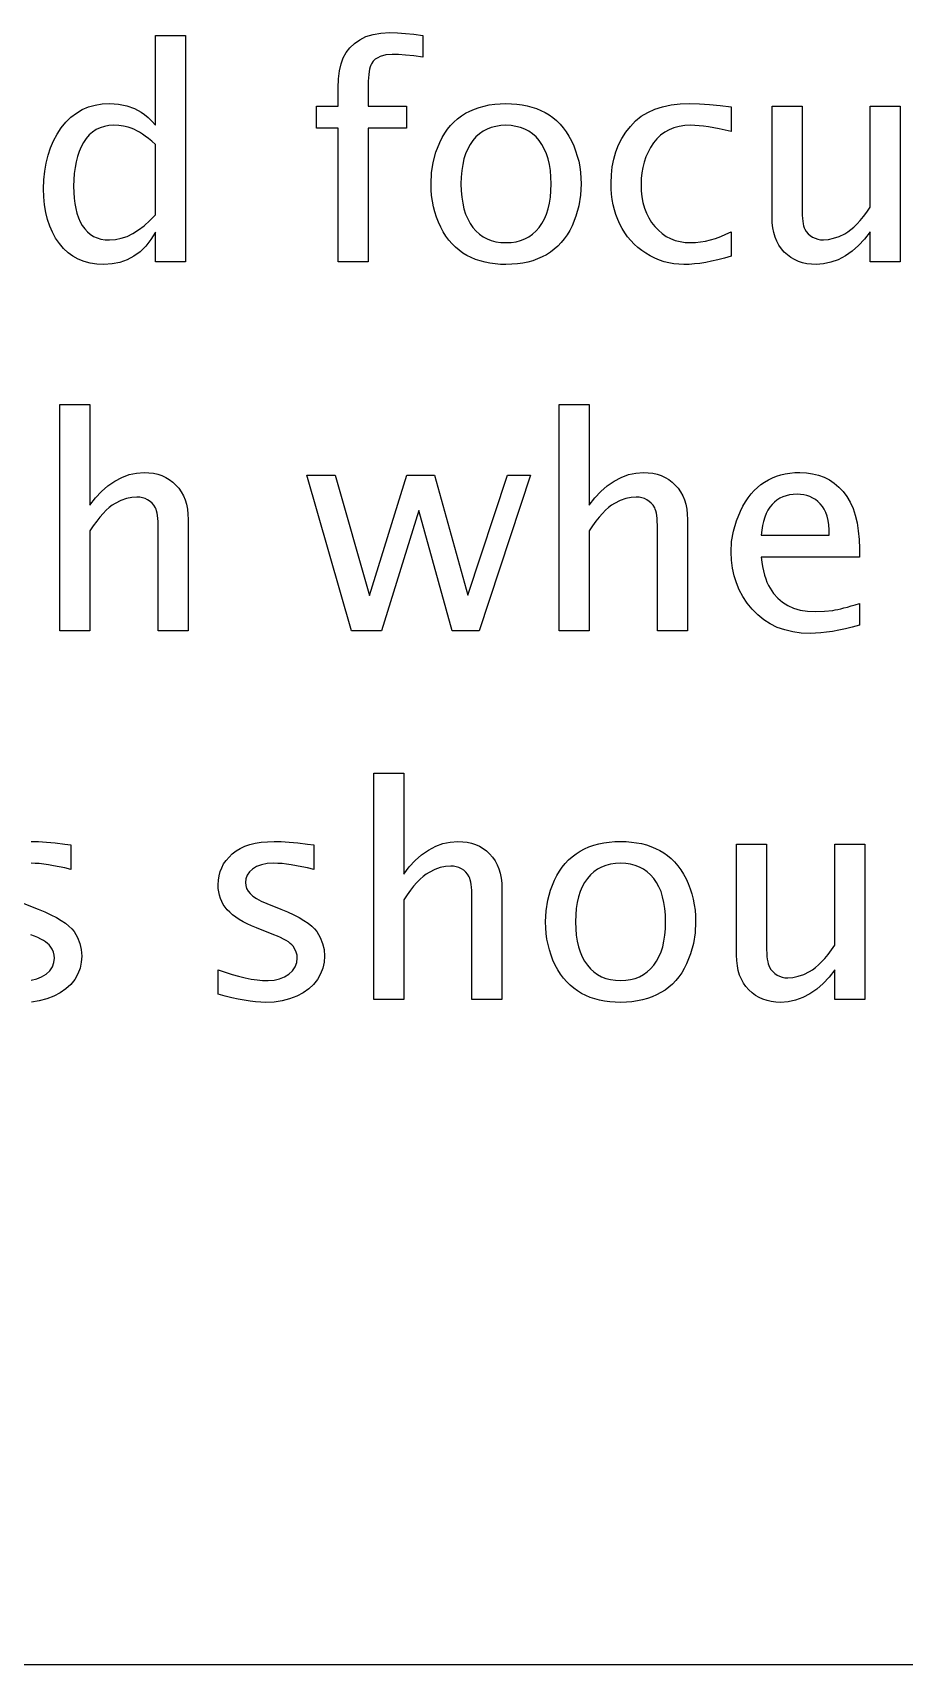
# Model space of a CAD drawing. Header units: inches. Extents: x 0 to 12, y -0.6 to 8.
# Drawn here: x 3.833 to 4.857, y 0 to 1.918 of the extents above; entities that cross this region are included whole.
import ezdxf

# ---------------------------------------------------------------- set-up
doc = ezdxf.new("R2010")
doc.units = ezdxf.units.IN
doc.header["$MEASUREMENT"] = 0

msp = doc.modelspace()

# ---------------------------------------------------------------- linework, layer by layer
at = {"color": 7, "linetype": 'Continuous'}
msp.add_line((0.5, 0), (11.5, 0), dxfattribs=at)
at = {"color": 7, "linetype": 'Continuous', "flags": 128}
for points in [[(4.1923, 1.6484), (4.1923, 1.8054), (4.1923, 1.8054), (4.1667, 1.8054), (4.1667, 1.8054), (4.1667, 1.8311), (4.1667, 1.8311), (4.1923, 1.8311), (4.1923, 1.8311), (4.1923, 1.8528), (4.1923, 1.8528), (4.1927, 1.8634), (4.1938, 1.8728), (4.1956, 1.881), (4.1982, 1.888), (4.2016, 1.8941), (4.206, 1.8996), (4.2113, 1.9047), (4.2176, 1.9092), (4.2249, 1.9129), (4.2332, 1.9155), (4.2425, 1.9171), (4.2529, 1.9176), (4.2529, 1.9176), (4.2618, 1.9174), (4.2712, 1.9168), (4.2811, 1.9158), (4.2917, 1.9144), (4.2917, 1.9144), (4.2917, 1.8888), (4.2917, 1.8888), (4.281, 1.8902), (4.2715, 1.8912), (4.2631, 1.8918), (4.2558, 1.892), (4.2558, 1.892), (4.2484, 1.8914), (4.2417, 1.8896), (4.2387, 1.8882), (4.2359, 1.8863), (4.2335, 1.8839), (4.2314, 1.8811), (4.2305, 1.8794), (4.2297, 1.8773), (4.2291, 1.8747), (4.2285, 1.8718), (4.2281, 1.8684), (4.2278, 1.8646), (4.2276, 1.8605), (4.2276, 1.8559), (4.2276, 1.8559), (4.2276, 1.8311), (4.2276, 1.8311), (4.2724, 1.8311), (4.2724, 1.8311), (4.2724, 1.8054), (4.2724, 1.8054), (4.2276, 1.8054), (4.2276, 1.8054), (4.2276, 1.6484), (4.2276, 1.6484), (4.1923, 1.6484)], [(3.9776, 1.6484), (3.9776, 1.6833), (3.9776, 1.6833), (3.9722, 1.6744), (3.9662, 1.6667), (3.9596, 1.6601), (3.9523, 1.6548), (3.9444, 1.6505), (3.9358, 1.6476), (3.9266, 1.6458), (3.9168, 1.6452), (3.9168, 1.6452), (3.9087, 1.6456), (3.901, 1.6467), (3.8938, 1.6486), (3.887, 1.6513), (3.8807, 1.6548), (3.8749, 1.659), (3.8695, 1.664), (3.8647, 1.6697), (3.8603, 1.6761), (3.8566, 1.683), (3.8534, 1.6903), (3.8508, 1.6981), (3.8488, 1.7064), (3.8473, 1.7152), (3.8465, 1.7245), (3.8462, 1.7342), (3.8462, 1.7342), (3.8465, 1.7447), (3.8475, 1.7548), (3.8491, 1.7644), (3.8514, 1.7735), (3.8543, 1.7823), (3.8578, 1.7905), (3.8621, 1.7983), (3.8669, 1.8057), (3.8724, 1.8124), (3.8783, 1.8182), (3.8847, 1.8231), (3.8916, 1.8271), (3.8989, 1.8303), (3.9068, 1.8325), (3.9151, 1.8338), (3.9239, 1.8343), (3.9239, 1.8343), (3.9342, 1.8336), (3.944, 1.8317), (3.9531, 1.8285), (3.961, 1.8243), (3.9649, 1.8216), (3.9689, 1.818), (3.9732, 1.8137), (3.9776, 1.8087), (3.9776, 1.8087), (3.9776, 1.9144), (3.9776, 1.9144), (4.0128, 1.9144), (4.0128, 1.9144), (4.0128, 1.6484), (4.0128, 1.6484), (3.9776, 1.6484)], [(4.3894, 1.6452), (4.3829, 1.6453), (4.3767, 1.6458), (4.3706, 1.6467), (4.3648, 1.6478), (4.3591, 1.6493), (4.3537, 1.6511), (4.3485, 1.6533), (4.3435, 1.6558), (4.3388, 1.6586), (4.3343, 1.6618), (4.3301, 1.6654), (4.3261, 1.6694), (4.3224, 1.6738), (4.3189, 1.6785), (4.3157, 1.6836), (4.3127, 1.6891), (4.31, 1.6949), (4.3077, 1.7008), (4.3057, 1.7069), (4.3041, 1.7131), (4.3029, 1.7196), (4.302, 1.7262), (4.3015, 1.7329), (4.3013, 1.7398), (4.3013, 1.7398), (4.3019, 1.7528), (4.3039, 1.7652), (4.3071, 1.7772), (4.3116, 1.7887), (4.3144, 1.7942), (4.3175, 1.7993), (4.3208, 1.8041), (4.3244, 1.8086), (4.3283, 1.8126), (4.3325, 1.8164), (4.337, 1.8197), (4.3418, 1.8228), (4.3469, 1.8255), (4.3523, 1.8278), (4.3578, 1.8298), (4.3637, 1.8314), (4.3697, 1.8327), (4.3761, 1.8336), (4.3826, 1.8341), (4.3894, 1.8343), (4.3894, 1.8343), (4.3959, 1.8341), (4.4022, 1.8336), (4.4083, 1.8328), (4.4141, 1.8317), (4.4197, 1.8302), (4.4251, 1.8284), (4.4303, 1.8262), (4.4353, 1.8238), (4.4401, 1.821), (4.4446, 1.8178), (4.4489, 1.8142), (4.4529, 1.8102), (4.4566, 1.8058), (4.4601, 1.8011), (4.4633, 1.796), (4.4662, 1.7905), (4.4689, 1.7847), (4.4712, 1.7788), (4.4732, 1.7726), (4.4748, 1.7664), (4.476, 1.76), (4.4769, 1.7534), (4.4774, 1.7467), (4.4776, 1.7398), (4.4776, 1.7398), (4.4769, 1.7268), (4.4749, 1.7142), (4.4716, 1.7021), (4.467, 1.6906), (4.4642, 1.6851), (4.4612, 1.68), (4.4578, 1.6752), (4.4542, 1.6708), (4.4503, 1.6667), (4.4461, 1.663), (4.4416, 1.6596), (4.4368, 1.6566), (4.4317, 1.654), (4.4265, 1.6516), (4.4209, 1.6496), (4.4152, 1.648), (4.4091, 1.6468), (4.4028, 1.6459), (4.3962, 1.6454), (4.3894, 1.6452)], [(4.6538, 1.6548), (4.646, 1.6526), (4.6384, 1.6506), (4.631, 1.6489), (4.624, 1.6476), (4.6172, 1.6465), (4.6107, 1.6458), (4.6044, 1.6453), (4.5985, 1.6452), (4.5985, 1.6452), (4.5924, 1.6454), (4.5865, 1.646), (4.5808, 1.647), (4.5751, 1.6484), (4.5696, 1.6503), (4.5642, 1.6526), (4.5589, 1.6552), (4.5538, 1.6583), (4.5489, 1.6617), (4.5443, 1.6653), (4.54, 1.6692), (4.536, 1.6734), (4.5323, 1.6778), (4.5289, 1.6825), (4.5259, 1.6875), (4.5231, 1.6927), (4.5207, 1.6981), (4.5186, 1.7037), (4.5168, 1.7094), (4.5154, 1.7154), (4.5143, 1.7215), (4.5135, 1.7278), (4.513, 1.7342), (4.5128, 1.7408), (4.5128, 1.7408), (4.5132, 1.7506), (4.5142, 1.76), (4.516, 1.7689), (4.5185, 1.7775), (4.5217, 1.7856), (4.5255, 1.7934), (4.5301, 1.8006), (4.5355, 1.8075), (4.5415, 1.8138), (4.5483, 1.8193), (4.5559, 1.8238), (4.5643, 1.8276), (4.5734, 1.8305), (4.5833, 1.8326), (4.594, 1.8339), (4.6055, 1.8343), (4.6055, 1.8343), (4.6167, 1.834), (4.6285, 1.8333), (4.6409, 1.832), (4.6538, 1.8303), (4.6538, 1.8303), (4.6538, 1.8014), (4.6538, 1.8014), (4.6467, 1.8031), (4.64, 1.8046), (4.6335, 1.8058), (4.6274, 1.8068), (4.6216, 1.8076), (4.6162, 1.8082), (4.6111, 1.8086), (4.6064, 1.8087), (4.6064, 1.8087), (4.5994, 1.8084), (4.5928, 1.8073), (4.5867, 1.8057), (4.581, 1.8035), (4.5758, 1.8006), (4.571, 1.797), (4.5667, 1.7929), (4.5628, 1.788), (4.5593, 1.7828), (4.5563, 1.7773), (4.5538, 1.7715), (4.5517, 1.7655), (4.5501, 1.7593), (4.549, 1.7528), (4.5483, 1.7461), (4.5481, 1.7391), (4.5481, 1.7391), (4.5483, 1.7317), (4.5491, 1.7246), (4.5503, 1.7179), (4.5521, 1.7115), (4.5544, 1.7055), (4.5572, 1.6999), (4.5604, 1.6946), (4.5643, 1.6897), (4.5685, 1.6853), (4.573, 1.6814), (4.5777, 1.6782), (4.5828, 1.6755), (4.5882, 1.6735), (4.594, 1.672), (4.6, 1.6711), (4.6063, 1.6708), (4.6063, 1.6708), (4.6121, 1.671), (4.6179, 1.6716), (4.6238, 1.6726), (4.6297, 1.674), (4.6357, 1.6758), (4.6417, 1.678), (4.6477, 1.6806), (4.6538, 1.6837), (4.6538, 1.6837), (4.6538, 1.6548)], [(4.8173, 1.6484), (4.8173, 1.6837), (4.8173, 1.6837), (4.8107, 1.6749), (4.8037, 1.6673), (4.7961, 1.6607), (4.7881, 1.6552), (4.7797, 1.6508), (4.7712, 1.6477), (4.7625, 1.6458), (4.7537, 1.6452), (4.7537, 1.6452), (4.7481, 1.6454), (4.7428, 1.6461), (4.7377, 1.6472), (4.7329, 1.6488), (4.7284, 1.6509), (4.7241, 1.6534), (4.7201, 1.6564), (4.7163, 1.6598), (4.713, 1.6637), (4.71, 1.6679), (4.7076, 1.6724), (4.7055, 1.6773), (4.704, 1.6826), (4.7028, 1.6883), (4.7022, 1.6942), (4.7019, 1.7006), (4.7019, 1.7006), (4.7019, 1.8311), (4.7019, 1.8311), (4.7372, 1.8311), (4.7372, 1.8311), (4.7372, 1.7116), (4.7372, 1.7116), (4.7372, 1.7071), (4.7374, 1.703), (4.7376, 1.6992), (4.738, 1.6959), (4.7384, 1.693), (4.739, 1.6905), (4.7397, 1.6884), (4.7404, 1.6867), (4.7422, 1.6839), (4.7443, 1.6813), (4.7467, 1.6792), (4.7495, 1.6773), (4.7525, 1.6759), (4.7556, 1.6749), (4.7588, 1.6742), (4.7622, 1.674), (4.7622, 1.674), (4.7681, 1.6745), (4.7743, 1.6759), (4.7808, 1.6781), (4.7875, 1.6813), (4.791, 1.6835), (4.7945, 1.6861), (4.7981, 1.6892), (4.8018, 1.6928), (4.8056, 1.6969), (4.8094, 1.7016), (4.8133, 1.7068), (4.8173, 1.7125), (4.8173, 1.7125), (4.8173, 1.8311), (4.8173, 1.8311), (4.8526, 1.8311), (4.8526, 1.8311), (4.8526, 1.6484), (4.8526, 1.6484), (4.8173, 1.6484)], [(3.9776, 1.7863), (3.9734, 1.7899), (3.9695, 1.7931), (3.9657, 1.7959), (3.9622, 1.7984), (3.9589, 1.8005), (3.9559, 1.8023), (3.953, 1.8038), (3.9504, 1.8049), (3.9454, 1.8065), (3.9401, 1.8077), (3.9346, 1.8084), (3.9289, 1.8087), (3.9289, 1.8087), (3.923, 1.8084), (3.9176, 1.8074), (3.9126, 1.8058), (3.9079, 1.8036), (3.9036, 1.8008), (3.8997, 1.7974), (3.8962, 1.7933), (3.8931, 1.7886), (3.8903, 1.7835), (3.888, 1.7779), (3.886, 1.772), (3.8843, 1.7657), (3.8831, 1.7591), (3.8822, 1.7521), (3.8816, 1.7447), (3.8814, 1.737), (3.8814, 1.737), (3.8816, 1.7299), (3.8821, 1.7232), (3.8829, 1.7169), (3.884, 1.7109), (3.8854, 1.7053), (3.8872, 1.7001), (3.8893, 1.6953), (3.8917, 1.6909), (3.8945, 1.687), (3.8976, 1.6836), (3.901, 1.6806), (3.9049, 1.6782), (3.9091, 1.6764), (3.9136, 1.6751), (3.9185, 1.6743), (3.9237, 1.674), (3.9237, 1.674), (3.9305, 1.6745), (3.9374, 1.6759), (3.9442, 1.6782), (3.951, 1.6814), (3.9577, 1.6857), (3.9644, 1.6907), (3.971, 1.6967), (3.9776, 1.7036), (3.9776, 1.7036), (3.9776, 1.7863)], [(4.3893, 1.6708), (4.3954, 1.6711), (4.4012, 1.6719), (4.4066, 1.6733), (4.4117, 1.6753), (4.4164, 1.6778), (4.4207, 1.6809), (4.4247, 1.6846), (4.4284, 1.6888), (4.4316, 1.6935), (4.4345, 1.6987), (4.4368, 1.7044), (4.4389, 1.7105), (4.4404, 1.7172), (4.4415, 1.7243), (4.4421, 1.7318), (4.4423, 1.7398), (4.4423, 1.7398), (4.4421, 1.7479), (4.4415, 1.7555), (4.4404, 1.7625), (4.4388, 1.7692), (4.4368, 1.7753), (4.4344, 1.781), (4.4316, 1.7861), (4.4283, 1.7908), (4.4247, 1.795), (4.4207, 1.7986), (4.4163, 1.8017), (4.4116, 1.8042), (4.4066, 1.8061), (4.4011, 1.8075), (4.3954, 1.8084), (4.3893, 1.8087), (4.3893, 1.8087), (4.3833, 1.8084), (4.3775, 1.8075), (4.3721, 1.8061), (4.3671, 1.8042), (4.3624, 1.8017), (4.3581, 1.7986), (4.3541, 1.795), (4.3504, 1.7908), (4.3472, 1.7861), (4.3444, 1.781), (4.3419, 1.7753), (4.34, 1.7692), (4.3385, 1.7625), (4.3374, 1.7555), (4.3367, 1.7479), (4.3365, 1.7398), (4.3365, 1.7398), (4.3367, 1.7318), (4.3374, 1.7243), (4.3385, 1.7172), (4.34, 1.7105), (4.3419, 1.7044), (4.3444, 1.6987), (4.3472, 1.6935), (4.3504, 1.6888), (4.3541, 1.6846), (4.3581, 1.6809), (4.3624, 1.6778), (4.3671, 1.6753), (4.3721, 1.6733), (4.3775, 1.6719), (4.3833, 1.6711), (4.3893, 1.6708)], [(3.8654, 1.2148), (3.8654, 1.4808), (3.8654, 1.4808), (3.9006, 1.4808), (3.9006, 1.4808), (3.9006, 1.3622), (3.9006, 1.3622), (3.9072, 1.3709), (3.9142, 1.3785), (3.9217, 1.3851), (3.9298, 1.3906), (3.9382, 1.395), (3.9467, 1.3982), (3.9554, 1.4), (3.9642, 1.4007), (3.9642, 1.4007), (3.9699, 1.4004), (3.9753, 1.3998), (3.9803, 1.3986), (3.9851, 1.397), (3.9897, 1.395), (3.9939, 1.3924), (3.9979, 1.3895), (4.0017, 1.386), (4.005, 1.3822), (4.008, 1.378), (4.0104, 1.3734), (4.0124, 1.3685), (4.014, 1.3633), (4.0151, 1.3577), (4.0158, 1.3517), (4.016, 1.3454), (4.016, 1.3454), (4.016, 1.2148), (4.016, 1.2148), (3.9808, 1.2148), (3.9808, 1.2148), (3.9808, 1.3344), (3.9808, 1.3344), (3.9807, 1.3389), (3.9806, 1.343), (3.9803, 1.3468), (3.98, 1.3501), (3.9795, 1.353), (3.9789, 1.3555), (3.9783, 1.3576), (3.9775, 1.3593), (3.9757, 1.3622), (3.9736, 1.3646), (3.9712, 1.3668), (3.9684, 1.3686), (3.9654, 1.37), (3.9624, 1.371), (3.9592, 1.3716), (3.9559, 1.3718), (3.9559, 1.3718), (3.9499, 1.3714), (3.9437, 1.37), (3.9371, 1.3676), (3.9304, 1.3643), (3.9269, 1.3622), (3.9234, 1.3595), (3.9198, 1.3563), (3.9161, 1.3526), (3.9124, 1.3483), (3.9086, 1.3434), (3.9046, 1.3381), (3.9006, 1.3322), (3.9006, 1.3322), (3.9006, 1.2148), (3.9006, 1.2148), (3.8654, 1.2148)], [(4.4519, 1.2148), (4.4519, 1.4808), (4.4519, 1.4808), (4.4872, 1.4808), (4.4872, 1.4808), (4.4872, 1.3622), (4.4872, 1.3622), (4.4937, 1.3709), (4.5008, 1.3785), (4.5083, 1.3851), (4.5163, 1.3906), (4.5247, 1.395), (4.5333, 1.3982), (4.542, 1.4), (4.5508, 1.4007), (4.5508, 1.4007), (4.5564, 1.4004), (4.5618, 1.3998), (4.5669, 1.3986), (4.5717, 1.397), (4.5762, 1.395), (4.5805, 1.3924), (4.5845, 1.3895), (4.5882, 1.386), (4.5915, 1.3822), (4.5945, 1.378), (4.597, 1.3734), (4.599, 1.3685), (4.6006, 1.3633), (4.6017, 1.3577), (4.6024, 1.3517), (4.6026, 1.3454), (4.6026, 1.3454), (4.6026, 1.2148), (4.6026, 1.2148), (4.5673, 1.2148), (4.5673, 1.2148), (4.5673, 1.3344), (4.5673, 1.3344), (4.5673, 1.3389), (4.5671, 1.343), (4.5669, 1.3468), (4.5665, 1.3501), (4.5661, 1.353), (4.5655, 1.3555), (4.5648, 1.3576), (4.5641, 1.3593), (4.5622, 1.3622), (4.5601, 1.3646), (4.5577, 1.3668), (4.5549, 1.3686), (4.552, 1.37), (4.5489, 1.371), (4.5457, 1.3716), (4.5425, 1.3718), (4.5425, 1.3718), (4.5365, 1.3714), (4.5302, 1.37), (4.5237, 1.3676), (4.5169, 1.3643), (4.5135, 1.3622), (4.51, 1.3595), (4.5064, 1.3563), (4.5027, 1.3526), (4.4989, 1.3483), (4.4951, 1.3434), (4.4912, 1.3381), (4.4872, 1.3322), (4.4872, 1.3322), (4.4872, 1.2148), (4.4872, 1.2148), (4.4519, 1.2148)], [(4.8045, 1.2212), (4.7962, 1.219), (4.7882, 1.217), (4.7805, 1.2153), (4.7731, 1.214), (4.766, 1.2129), (4.7593, 1.2122), (4.7528, 1.2117), (4.7466, 1.2116), (4.7466, 1.2116), (4.7361, 1.212), (4.7262, 1.2133), (4.7168, 1.2156), (4.708, 1.2187), (4.6998, 1.2227), (4.6922, 1.2275), (4.6851, 1.2333), (4.6786, 1.2399), (4.6728, 1.2472), (4.6678, 1.2548), (4.6635, 1.2627), (4.6601, 1.2709), (4.6573, 1.2794), (4.6554, 1.2883), (4.6542, 1.2975), (4.6538, 1.307), (4.6538, 1.307), (4.6545, 1.3196), (4.6566, 1.3318), (4.66, 1.3438), (4.6647, 1.3554), (4.6675, 1.361), (4.6706, 1.3662), (4.6738, 1.371), (4.6773, 1.3755), (4.6809, 1.3795), (4.6848, 1.3832), (4.6889, 1.3866), (4.6932, 1.3895), (4.6977, 1.3921), (4.7023, 1.3944), (4.7072, 1.3963), (4.7123, 1.3979), (4.7175, 1.3991), (4.723, 1.4), (4.7287, 1.4005), (4.7345, 1.4007), (4.7345, 1.4007), (4.7423, 1.4003), (4.7496, 1.3993), (4.7567, 1.3975), (4.7632, 1.3951), (4.7694, 1.3919), (4.7751, 1.3881), (4.7805, 1.3836), (4.7855, 1.3783), (4.7899, 1.3723), (4.7938, 1.3657), (4.7971, 1.3584), (4.7997, 1.3504), (4.8018, 1.3416), (4.8033, 1.3322), (4.8042, 1.3221), (4.8045, 1.3113), (4.8045, 1.3113), (4.8045, 1.3013), (4.8045, 1.3013), (4.6891, 1.3013), (4.6891, 1.3013), (4.6899, 1.2955), (4.6908, 1.2901), (4.6919, 1.285), (4.6931, 1.2802), (4.6945, 1.2758), (4.696, 1.2717), (4.6977, 1.268), (4.6996, 1.2646), (4.7038, 1.2585), (4.7087, 1.2531), (4.7142, 1.2484), (4.7204, 1.2444), (4.7273, 1.2413), (4.7351, 1.239), (4.7437, 1.2377), (4.7533, 1.2372), (4.7533, 1.2372), (4.7635, 1.2376), (4.7735, 1.2387), (4.7762, 1.2392), (4.7792, 1.2398), (4.7827, 1.2406), (4.7864, 1.2415), (4.7904, 1.2426), (4.7947, 1.2439), (4.7994, 1.2453), (4.8045, 1.2468), (4.8045, 1.2468), (4.8045, 1.2212)], [(4.2079, 1.2148), (4.1554, 1.3975), (4.1554, 1.3975), (4.1886, 1.3975), (4.1886, 1.3975), (4.2292, 1.2563), (4.2292, 1.2563), (4.273, 1.3975), (4.273, 1.3975), (4.3054, 1.3975), (4.3054, 1.3975), (4.3446, 1.2565), (4.3446, 1.2565), (4.3912, 1.3975), (4.3912, 1.3975), (4.4183, 1.3975), (4.4183, 1.3975), (4.3578, 1.2148), (4.3578, 1.2148), (4.3261, 1.2148), (4.3261, 1.2148), (4.2869, 1.356), (4.2869, 1.356), (4.243, 1.2148), (4.243, 1.2148), (4.2079, 1.2148)], [(4.6891, 1.327), (4.7692, 1.327), (4.7692, 1.327), (4.7691, 1.3332), (4.7686, 1.339), (4.7677, 1.3443), (4.7666, 1.3492), (4.7651, 1.3535), (4.7633, 1.3575), (4.7611, 1.3609), (4.7586, 1.3639), (4.7559, 1.3665), (4.753, 1.3688), (4.7498, 1.3707), (4.7465, 1.3723), (4.743, 1.3735), (4.7393, 1.3743), (4.7355, 1.3749), (4.7314, 1.3751), (4.7314, 1.3751), (4.7268, 1.3749), (4.7225, 1.3743), (4.7184, 1.3733), (4.7146, 1.372), (4.711, 1.3704), (4.7077, 1.3683), (4.7047, 1.3659), (4.7019, 1.3631), (4.6994, 1.3599), (4.6971, 1.3563), (4.6951, 1.3524), (4.6934, 1.3481), (4.6919, 1.3433), (4.6907, 1.3383), (4.6898, 1.3328), (4.6891, 1.327)], [(4.234, 0.7812), (4.234, 1.0472), (4.234, 1.0472), (4.2692, 1.0472), (4.2692, 1.0472), (4.2692, 0.9286), (4.2692, 0.9286), (4.2757, 0.9373), (4.2828, 0.9449), (4.2903, 0.9515), (4.2984, 0.957), (4.3068, 0.9614), (4.3153, 0.9646), (4.324, 0.9664), (4.3328, 0.9671), (4.3328, 0.9671), (4.3385, 0.9668), (4.3439, 0.9662), (4.3489, 0.965), (4.3537, 0.9634), (4.3583, 0.9614), (4.3625, 0.9588), (4.3665, 0.9559), (4.3702, 0.9524), (4.3736, 0.9486), (4.3766, 0.9444), (4.379, 0.9398), (4.381, 0.9349), (4.3826, 0.9297), (4.3837, 0.9241), (4.3844, 0.9181), (4.3846, 0.9118), (4.3846, 0.9118), (4.3846, 0.7812), (4.3846, 0.7812), (4.3494, 0.7812), (4.3494, 0.7812), (4.3494, 0.9008), (4.3494, 0.9008), (4.3493, 0.9053), (4.3492, 0.9094), (4.3489, 0.9132), (4.3486, 0.9165), (4.3481, 0.9194), (4.3475, 0.9219), (4.3469, 0.924), (4.3461, 0.9257), (4.3443, 0.9286), (4.3422, 0.931), (4.3397, 0.9332), (4.337, 0.935), (4.334, 0.9364), (4.331, 0.9374), (4.3278, 0.938), (4.3245, 0.9382), (4.3245, 0.9382), (4.3185, 0.9378), (4.3122, 0.9364), (4.3057, 0.934), (4.299, 0.9307), (4.2955, 0.9286), (4.292, 0.9259), (4.2884, 0.9227), (4.2847, 0.919), (4.2809, 0.9147), (4.2771, 0.9098), (4.2732, 0.9045), (4.2692, 0.8986), (4.2692, 0.8986), (4.2692, 0.7812), (4.2692, 0.7812), (4.234, 0.7812)], [(3.8317, 0.9671), (3.8401, 0.9669), (3.8495, 0.9663), (3.8598, 0.9654), (3.871, 0.964), (3.871, 0.964), (3.8782, 0.9631), (3.8782, 0.9631), (3.8782, 0.9342), (3.8782, 0.9342), (3.8711, 0.9359), (3.8643, 0.9374), (3.8579, 0.9386), (3.8519, 0.9396), (3.8463, 0.9404), (3.841, 0.941), (3.8361, 0.9413), (3.8316, 0.9414)], [(4.0513, 0.7876), (4.0513, 0.8164), (4.0513, 0.8164), (4.0595, 0.8134), (4.0676, 0.8108), (4.0753, 0.8086), (4.0828, 0.8068), (4.0899, 0.8054), (4.0969, 0.8044), (4.1035, 0.8038), (4.1099, 0.8036), (4.1099, 0.8036), (4.1169, 0.8041), (4.1233, 0.8055), (4.1292, 0.8079), (4.1344, 0.8112), (4.1387, 0.8152), (4.1418, 0.8197), (4.1436, 0.8247), (4.1442, 0.8301), (4.1442, 0.8301), (4.1439, 0.8336), (4.143, 0.8371), (4.1414, 0.8405), (4.1393, 0.8439), (4.1393, 0.8439), (4.1378, 0.8456), (4.136, 0.8472), (4.1338, 0.849), (4.1312, 0.8507), (4.1281, 0.8524), (4.1246, 0.8541), (4.1208, 0.8558), (4.1165, 0.8575), (4.1165, 0.8575), (4.0963, 0.8656), (4.0963, 0.8656), (4.0906, 0.8679), (4.0853, 0.8703), (4.0805, 0.8728), (4.076, 0.8754), (4.0719, 0.8781), (4.0682, 0.8809), (4.065, 0.8838), (4.062, 0.8868), (4.062, 0.8868), (4.0595, 0.8899), (4.0573, 0.8931), (4.0555, 0.8965), (4.054, 0.9001), (4.0528, 0.9039), (4.0519, 0.9078), (4.0514, 0.912), (4.0513, 0.9163), (4.0513, 0.9163), (4.0515, 0.9216), (4.0523, 0.9267), (4.0536, 0.9316), (4.0554, 0.9362), (4.0577, 0.9407), (4.0606, 0.9449), (4.064, 0.9488), (4.0679, 0.9526), (4.0723, 0.956), (4.0772, 0.9589), (4.0826, 0.9614), (4.0884, 0.9635), (4.0949, 0.965), (4.1017, 0.9662), (4.1091, 0.9668), (4.117, 0.9671), (4.117, 0.9671), (4.1254, 0.9669), (4.1348, 0.9663), (4.145, 0.9654), (4.1563, 0.964), (4.1563, 0.964), (4.1635, 0.9631), (4.1635, 0.9631), (4.1635, 0.9342), (4.1635, 0.9342), (4.1564, 0.9359), (4.1496, 0.9374), (4.1432, 0.9386), (4.1372, 0.9396), (4.1316, 0.9404), (4.1263, 0.941), (4.1213, 0.9413), (4.1168, 0.9414), (4.1168, 0.9414), (4.109, 0.941), (4.1021, 0.9397), (4.0964, 0.9376), (4.0916, 0.9347), (4.088, 0.9312), (4.0854, 0.9274), (4.0838, 0.9232), (4.0833, 0.9188), (4.0833, 0.9188), (4.0837, 0.9153), (4.0847, 0.9119), (4.0864, 0.9087), (4.0889, 0.9058), (4.0889, 0.9058), (4.0921, 0.9028), (4.0965, 0.8999), (4.1019, 0.897), (4.1084, 0.8941), (4.1084, 0.8941), (4.1249, 0.8876), (4.1249, 0.8876), (4.1329, 0.8843), (4.1401, 0.8809), (4.1465, 0.8776), (4.1521, 0.8743), (4.1571, 0.871), (4.1612, 0.8677), (4.1646, 0.8644), (4.1672, 0.8611), (4.1672, 0.8611), (4.1712, 0.8544), (4.174, 0.8473), (4.1757, 0.84), (4.1763, 0.8324), (4.1763, 0.8324), (4.1758, 0.8252), (4.1742, 0.8182), (4.1716, 0.8114), (4.168, 0.8049), (4.1633, 0.799), (4.1577, 0.7937), (4.1511, 0.7891), (4.1435, 0.7851), (4.1352, 0.782), (4.1264, 0.7798), (4.1171, 0.7784), (4.1074, 0.778), (4.1074, 0.778), (4.1015, 0.7781), (4.0953, 0.7786), (4.0887, 0.7793), (4.0818, 0.7804), (4.0747, 0.7817), (4.0672, 0.7834), (4.0594, 0.7853), (4.0513, 0.7876)], [(4.524, 0.778), (4.5175, 0.7781), (4.5113, 0.7786), (4.5052, 0.7795), (4.4994, 0.7806), (4.4937, 0.7821), (4.4883, 0.7839), (4.4831, 0.7861), (4.4782, 0.7886), (4.4734, 0.7914), (4.469, 0.7946), (4.4647, 0.7982), (4.4607, 0.8022), (4.457, 0.8066), (4.4535, 0.8113), (4.4503, 0.8164), (4.4473, 0.8219), (4.4446, 0.8277), (4.4423, 0.8336), (4.4404, 0.8397), (4.4388, 0.8459), (4.4375, 0.8524), (4.4366, 0.859), (4.4361, 0.8657), (4.4359, 0.8726), (4.4359, 0.8726), (4.4365, 0.8856), (4.4385, 0.898), (4.4417, 0.91), (4.4463, 0.9215), (4.449, 0.927), (4.4521, 0.9321), (4.4554, 0.9369), (4.459, 0.9413), (4.4629, 0.9454), (4.4671, 0.9492), (4.4717, 0.9525), (4.4765, 0.9556), (4.4815, 0.9583), (4.4869, 0.9606), (4.4924, 0.9626), (4.4983, 0.9642), (4.5044, 0.9655), (4.5107, 0.9664), (4.5172, 0.9669), (4.524, 0.9671), (4.524, 0.9671), (4.5305, 0.9669), (4.5368, 0.9664), (4.5429, 0.9656), (4.5487, 0.9645), (4.5543, 0.963), (4.5597, 0.9612), (4.565, 0.959), (4.57, 0.9566), (4.5747, 0.9538), (4.5792, 0.9506), (4.5835, 0.947), (4.5875, 0.943), (4.5912, 0.9386), (4.5947, 0.9339), (4.5979, 0.9288), (4.6009, 0.9233), (4.6035, 0.9175), (4.6058, 0.9116), (4.6078, 0.9054), (4.6094, 0.8992), (4.6106, 0.8928), (4.6115, 0.8862), (4.612, 0.8795), (4.6122, 0.8726), (4.6122, 0.8726), (4.6115, 0.8596), (4.6095, 0.847), (4.6062, 0.8349), (4.6016, 0.8234), (4.5989, 0.8179), (4.5958, 0.8128), (4.5924, 0.808), (4.5888, 0.8036), (4.5849, 0.7995), (4.5807, 0.7958), (4.5762, 0.7924), (4.5714, 0.7894), (4.5664, 0.7868), (4.5611, 0.7844), (4.5555, 0.7824), (4.5498, 0.7808), (4.5437, 0.7796), (4.5374, 0.7787), (4.5308, 0.7782), (4.524, 0.778)], [(4.7756, 0.7812), (4.7756, 0.8164), (4.7756, 0.8164), (4.7691, 0.8077), (4.762, 0.8001), (4.7545, 0.7935), (4.7464, 0.788), (4.738, 0.7836), (4.7296, 0.7805), (4.7209, 0.7786), (4.712, 0.778), (4.712, 0.778), (4.7064, 0.7782), (4.7011, 0.7789), (4.6961, 0.78), (4.6913, 0.7816), (4.6867, 0.7837), (4.6824, 0.7862), (4.6784, 0.7892), (4.6747, 0.7926), (4.6713, 0.7965), (4.6684, 0.8007), (4.6659, 0.8052), (4.6639, 0.8101), (4.6623, 0.8154), (4.6612, 0.8211), (4.6605, 0.827), (4.6603, 0.8334), (4.6603, 0.8334), (4.6603, 0.9639), (4.6603, 0.9639), (4.6955, 0.9639), (4.6955, 0.9639), (4.6955, 0.8444), (4.6955, 0.8444), (4.6956, 0.8399), (4.6957, 0.8358), (4.696, 0.832), (4.6963, 0.8287), (4.6968, 0.8258), (4.6974, 0.8233), (4.698, 0.8212), (4.6988, 0.8195), (4.7006, 0.8166), (4.7027, 0.8141), (4.7051, 0.812), (4.7078, 0.8101), (4.7108, 0.8087), (4.7139, 0.8077), (4.7171, 0.807), (4.7205, 0.8068), (4.7205, 0.8068), (4.7265, 0.8073), (4.7327, 0.8087), (4.7391, 0.8109), (4.7458, 0.8141), (4.7493, 0.8162), (4.7529, 0.8189), (4.7565, 0.822), (4.7602, 0.8256), (4.7639, 0.8297), (4.7677, 0.8344), (4.7716, 0.8396), (4.7756, 0.8453), (4.7756, 0.8453), (4.7756, 0.9639), (4.7756, 0.9639), (4.8109, 0.9639), (4.8109, 0.9639), (4.8109, 0.7812), (4.8109, 0.7812), (4.7756, 0.7812)], [(4.5239, 0.8036), (4.53, 0.8039), (4.5358, 0.8047), (4.5412, 0.8061), (4.5463, 0.8081), (4.551, 0.8106), (4.5553, 0.8137), (4.5593, 0.8174), (4.563, 0.8216), (4.5663, 0.8263), (4.5691, 0.8315), (4.5715, 0.8372), (4.5735, 0.8433), (4.575, 0.85), (4.5761, 0.8571), (4.5767, 0.8646), (4.5769, 0.8726), (4.5769, 0.8726), (4.5767, 0.8807), (4.5761, 0.8883), (4.575, 0.8953), (4.5734, 0.902), (4.5715, 0.9081), (4.5691, 0.9138), (4.5662, 0.9189), (4.563, 0.9236), (4.5593, 0.9278), (4.5553, 0.9314), (4.5509, 0.9345), (4.5462, 0.937), (4.5412, 0.9389), (4.5358, 0.9403), (4.53, 0.9411), (4.5239, 0.9414), (4.5239, 0.9414), (4.5179, 0.9411), (4.5121, 0.9403), (4.5068, 0.9389), (4.5017, 0.937), (4.497, 0.9345), (4.4927, 0.9314), (4.4887, 0.9278), (4.485, 0.9236), (4.4818, 0.9189), (4.479, 0.9138), (4.4766, 0.9081), (4.4746, 0.902), (4.4731, 0.8953), (4.472, 0.8883), (4.4714, 0.8807), (4.4712, 0.8726), (4.4712, 0.8726), (4.4714, 0.8646), (4.472, 0.8571), (4.4731, 0.85), (4.4746, 0.8433), (4.4766, 0.8372), (4.479, 0.8315), (4.4818, 0.8263), (4.485, 0.8216), (4.4887, 0.8174), (4.4927, 0.8137), (4.497, 0.8106), (4.5017, 0.8081), (4.5068, 0.8061), (4.5121, 0.8047), (4.5179, 0.8039), (4.5239, 0.8036)], [(3.8231, 0.8941), (3.8397, 0.8876), (3.8397, 0.8876), (3.8476, 0.8843), (3.8548, 0.8809), (3.8612, 0.8776), (3.8669, 0.8743), (3.8718, 0.871), (3.876, 0.8677), (3.8793, 0.8644), (3.882, 0.8611), (3.882, 0.8611), (3.8859, 0.8544), (3.8888, 0.8473), (3.8905, 0.84), (3.891, 0.8324), (3.891, 0.8324), (3.8905, 0.8252), (3.889, 0.8182), (3.8864, 0.8114), (3.8827, 0.8049), (3.8781, 0.799), (3.8724, 0.7937), (3.8658, 0.7891), (3.8582, 0.7851), (3.8499, 0.782), (3.8411, 0.7798), (3.8319, 0.7784)], [(3.8316, 0.8041), (3.8381, 0.8055), (3.8439, 0.8079), (3.8491, 0.8112), (3.8534, 0.8152), (3.8565, 0.8197), (3.8584, 0.8247), (3.859, 0.8301), (3.859, 0.8301), (3.8587, 0.8336), (3.8577, 0.8371), (3.8562, 0.8405), (3.854, 0.8439), (3.854, 0.8439), (3.8526, 0.8456), (3.8508, 0.8472), (3.8485, 0.849), (3.8459, 0.8507), (3.8428, 0.8524), (3.8394, 0.8541), (3.8355, 0.8558), (3.8313, 0.8575)]]:
    msp.add_lwpolyline(points, dxfattribs=at)

doc.saveas('drawing.dxf')
